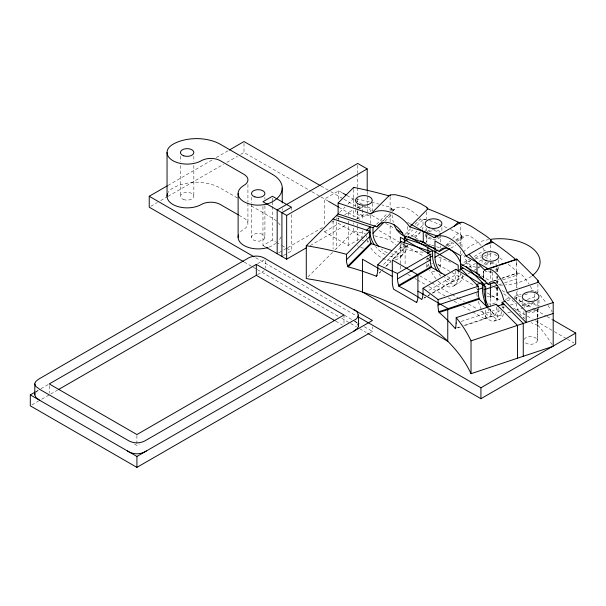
<?xml version="1.0" encoding="UTF-8"?>
<svg xmlns="http://www.w3.org/2000/svg" width="606" height="606" viewBox="0 0 606 606"><rect width="100%" height="100%" fill="white"/><g stroke="black" fill="none" stroke-linecap="round" stroke-linejoin="round"><path stroke-width="0.45" stroke-dasharray="3.03 2.27" d="M370.599 223.584L370.599 213.388M390.112 210.562L390.112 196.579M425.17 232.704L425.177 227.121M440.236 267.185L440.236 256.989M440.236 247.718L440.236 245.869M440.236 242.158L440.236 235.673M460.749 246.044L460.749 223.849M497.049 287.494L497.034 299.659L497.056 287.6M497.049 283.752L497.056 276.268M497.064 271.586L497.064 267.844L497.064 271.571M516.751 287.736L516.751 259.239M497.072 282.964L497.079 276.472M497.087 271.829L497.102 267.193M537.242 339.868L537.287 318.188M537.287 317.62L537.31 307.424M534.886 293.827L534.469 300.023M426.533 219.364C420.155 217.759 424.904 225.924 422.208 229.447M487.292 252.853L486.997 259.118M508.252 264.314A325.513 187.928 0 0 1 516.751 271.321L516.797 273.344L502.147 278.23M502.7 279.866L517.077 275.071C518.933 267.844 527.22 282.366 529.053 284.009M456.879 241.385L462.749 237.999C467.582 230.5 477.331 242.006 481.247 245.604M465.385 325.399L495.413 315.393L495.587 314.908A18.097 7.386 71.6 0 0 496.344 309.757L496.344 306.674M432.707 293.168L454.75 280.078A18.097 10.446 60 0 0 455.818 274.783L455.818 271.018M392.612 211.342C398.953 201.912 412.042 210.077 417.966 216.001M393.597 258.868L399.68 252.528A18.097 12.794 45 0 0 400.99 247.059L400.99 243.976M485.823 262.019L483.883 264.398A8.378 4.833 0 0 1 496.776 264.254M533.447 302.371L530.326 305.341L523.932 307.568M420.867 231.689L416.898 235.242L412.171 237.007M339.686 212.358L345.087 206.957M347.874 204.169L353.73 198.314A325.513 187.928 0 0 1 378.947 204.116M307.962 276.912L332.535 252.338M334.974 249.899L353.73 231.144L353.73 227.045M376.546 224.243L387.181 213.607M390.726 210.07L391.908 208.888L390.112 207.146A325.513 187.928 0 0 0 381.947 204.896M381.272 222.243L389.81 213.698M392.43 211.07L394.408 209.1M383.28 220.675L390.537 213.418M384.818 221.448L391.908 214.357L393.279 222.5M404.687 234.734L410.906 228.507M415.057 224.356L420.246 219.167A40.208 23.21 0 0 0 426.344 219.364M407.58 234.999L412.671 229.909M416.898 225.674L423.246 219.334M383.606 264.443L400.99 247.059M411.489 236.56L416.898 231.151M420.428 227.621L423.246 224.803M395.279 259.936A21.445 15.165 45 0 0 403.891 248.021L407.247 244.672A21.445 15.165 45 0 1 388.673 255.99M379.447 272.768L380.894 271.321M382.341 269.875L383.303 268.912M385.711 266.504L391.006 261.201M392.938 259.277L399.68 252.528M379.151 273.314L380.598 271.867M386.378 266.087L390.711 261.754M401.786 250.937L407.603 245.127M414.716 238.014L419.89 232.848M400.869 256.596L404.217 253.247M445.751 245.574L450.417 240.915M452.75 238.582L458.189 233.136L460.749 234.416A40.208 23.21 0 0 0 462.749 237.999M36.004 392.211L38.602 390.128M168.029 185.421L212.145 159.946M216.228 157.59L228.485 150.515M150.871 206.267L157.409 202.495M160.673 200.609L167.211 196.836M168.029 196.359L223.584 164.287M226.849 162.4L237.469 156.272M240.741 154.379L244.006 152.492L311.166 191.269M342.042 192.685L338.777 190.792L324.558 199.003L324.558 225.265M262.959 206.396L262.959 245.513L272.435 240.037L275.594 241.862M35.209 392.052L40.11 389.219M40.928 388.741L48.783 384.212M257.626 263.633L264.171 259.86M278.805 252.778L282.873 250.429M283.684 249.96L286.941 248.081M287.752 247.612L323.559 226.939M331.694 222.243L334.133 220.834M337.39 218.955L339.012 218.016M344.708 214.729L352.987 209.949M356.942 207.669L360.1 205.843M283.494 255.543L287.441 253.263M288.229 252.808L291.388 250.982L291.388 214.66M324.558 231.833L338.777 223.622L362.471 237.302L348.253 245.513L324.558 231.833L324.558 229.954M31.936 404.884L38.473 401.104M41.746 399.218L49.927 394.491M50.745 394.021L57.441 390.158M257.626 274.579L264.171 270.806M310.249 245.566L346.049 224.894M356.631 218.789L365.577 213.623M446.743 244.998L451.728 242.12M455.72 239.825L461.704 236.37L460.749 234.416M446.251 246.218L452.667 242.514M455.871 240.665L464.688 235.575M448.076 246.468L453.947 243.082M427.897 259.944A21.445 12.378 60 0 1 427.859 258.641L428.745 258.126M450.735 248.172L455.72 245.294M458.712 243.567L461.704 241.839L461.704 236.37M134.456 444.077L136.918 445.493L139.372 444.077M463.923 262.398L469.794 259.004M474.195 256.467L484.467 250.536A40.208 23.21 0 0 0 485.603 250.793M464.241 264.443L470.892 260.603M475.324 258.05L480.308 255.171M429.177 290.16L455.818 274.783M468.643 267.375L475.324 263.519M479.316 261.216L481.308 260.065M485.292 257.762L487.292 256.611M438.115 281.123A21.445 12.378 60 0 0 458.189 276.147L461.446 274.268M424.086 297.781L425.45 296.993M428.169 295.417L429.533 294.63M432.26 293.054L454.75 280.078M423.852 298.281L425.897 297.107M427.934 295.925L429.98 294.743M456.81 280.328L464.923 275.639M468.173 273.768L469.801 272.829M473.862 270.488L477.104 268.61M477.914 268.14L481.164 266.269M369.963 332.83L372.417 331.414L372.417 326.854M453.742 285.964L458.484 283.229M470.915 260.489L465.847 262.178L472.119 268.458M475.377 259.004L481.058 257.111M483.459 256.308L492.61 252.982M493.087 281.139L501.064 278.48M501.95 278.184L517.91 272.859M493.458 281.123L498.48 279.449M495.511 282.26L499.109 281.063M498.48 284.918L502.147 283.699M504.586 282.881L516.797 278.813L517.032 287.645M505.48 299.417L510.267 297.819M514.464 296.417L521.054 294.221M530.636 291.024L532.432 290.425A40.208 23.21 0 0 0 537.545 292.357L537.711 292.41M506.919 300.758L512.381 298.94M514.426 298.258L520.562 296.213M524.66 294.849L528.75 293.478M461.204 321.468L496.344 309.757M502.147 307.818L504.192 307.136M510.335 305.091L515.789 303.273M519.198 302.136L522.614 301M527.387 299.409L534.886 296.91M478.376 301.5A21.445 8.757 71.6 0 0 490.405 320.574A21.445 8.757 71.6 0 0 498.018 311.431L500.556 310.583M456.363 327.982L460.537 326.596M463.878 325.483L495.587 314.908M457.878 327.899L460.378 327.066M498.806 315.946L503.291 314.446M507.775 312.954L510.472 312.052M515.857 310.264L523.039 307.871M494.057 321.059L499.859 319.127M529.318 305.772C520.978 307.886 517.683 297.19 517.304 290.782M479.497 266.837L477.839 267.155M475.793 267.163C469.642 266.549 465.666 260.785 463.885 255.353M537.514 292.35L537.136 292.228M429.298 244.316L430.502 244.718M431.714 245.127L434.123 245.93M436.54 246.733L440.161 247.945M394.362 251.414L399.377 253.088M535.439 291.637L534.886 291.774M407.482 222.258L409.914 223.659M346.943 195.511L354.298 199.76M355.116 200.23L361.653 204.002M418.079 239.317L407.482 233.196L407.482 225.902M481.369 275.851L490.33 281.032M320.991 185.997L329.997 191.201M330.823 191.67L343.102 198.768M343.92 199.238L362.471 209.949M371.766 215.319L381.598 220.993M385.689 223.356L394.703 228.553M496.261 287.191L497.897 288.13M501.988 290.501L506.086 292.865M514.274 297.591L534.75 309.408M535.568 309.886L546.218 316.029M547.036 316.506L551.952 319.339M311.984 191.738L320.173 196.473M320.991 196.942L328.361 201.2M339.012 207.343L361.941 220.584M379.144 230.515L400.437 242.809M401.255 243.279L424.185 256.52M427.465 258.414L431.555 260.777M438.108 264.557L451.212 272.124M452.031 272.594L474.96 285.835M487.247 292.933L501.17 300.97M513.456 308.06L526.561 315.628M527.379 316.097L532.295 318.938M535.568 320.824L553.589 331.232M554.407 331.702L566.693 338.792M567.511 339.269L574.064 343.049M447.342 276.457L454.5 280.586M419.738 275.836L431.108 282.404M431.919 282.873L451.417 294.13M452.227 294.599L457.916 297.879M458.727 298.349L464.416 301.629M468.476 303.977L477.407 309.136M480.656 311.014L490.405 316.643L490.405 298.819M407.687 274.351L411.747 276.7M414.996 278.571L416.625 279.51M417.436 279.98L425.556 284.668M428.806 286.547L445.054 295.925M448.304 297.804L450.743 299.212M453.985 301.084L458.863 303.901M462.923 306.242L471.862 311.401M472.672 311.87L485.671 319.377L485.671 309.06M237.416 197.935L220.311 188.057A33.504 19.347 0 0 0 172.93 188.057A20.104 11.605 0 0 0 168.21 192.367M251.263 205.926L272.435 218.152A33.504 19.347 0 0 1 281.108 226.826M239.105 215.319L244.006 218.152A13.4 7.734 0 0 1 244.006 229.098A20.104 11.605 0 0 0 239.317 233.355M276.389 242.317L281.123 245.051M281.911 245.513L285.865 247.793M286.653 248.248L291.388 250.982M262.959 245.513L265.33 246.877M255.709 257.739L356.442 315.893M344.45 315.264L353.699 320.604M354.518 321.074L359.396 323.892M364.282 326.717L372.417 331.414M244.241 262.057L252.429 266.791M253.247 267.261L256.527 269.155M257.345 269.625L338.428 316.438M341.701 318.332L349.889 323.059M350.707 323.528L356.442 326.839M359.722 328.732L366.274 332.512M335.792 321.21L342.352 324.998M491.64 285.161L492.193 285.532M354.646 321.188L357.237 323.271M488.3 308.28L495.413 315.393M482.702 247.521L484.467 250.536M419.973 218.698L420.246 219.167M530.341 286.1L532.432 290.425M462.037 247.089L461.704 241.839M483.717 271.268L483.732 277.722M516.744 261.754L516.751 265.276M497.072 276.222L497.079 283.676M497.087 287.403L497.102 300.44M483.739 278.381L483.724 270.912L483.717 278.434M441.918 227.462L441.918 231.977M538.984 300.084L538.984 306.469M537.901 284.169L537.901 292.471M537.901 300.674L537.901 306.151M537.901 308.886L537.901 316.408M537.901 319.824L537.901 325.301A325.513 187.928 0 0 1 552.369 344.958M537.302 308.757L537.302 317.196M537.302 318.135L537.302 340.648M523.917 311.492L523.925 317.976M522.251 299.622L522.251 306M516.751 291.834L516.751 300.046M503.821 306.075L503.821 309.499M502.147 306.113L502.147 307.477M498.776 259.845L498.776 265.322M498.018 308.356L498.018 311.431M492.776 272.412L492.776 280.616M490.663 244.892L490.663 250.937M490.663 253.74L490.663 259.898M490.663 261.951L490.663 266.049M490.663 270.155L490.663 280.419M482.043 259.413L482.043 263.974M476.574 287.933L476.574 288.615M460.749 250.831L460.749 254.255M458.189 270.677L458.189 276.147M427.859 257.618L427.859 258.641M426.851 234.386L426.851 242.695M426.851 258.383L426.851 260.224M426.851 263.921L426.851 267.61M426.753 211.812L426.753 218.599M426.753 228.25L426.753 230.984M426.753 235.772L426.753 241.93M405.111 244.885L405.111 265.519M403.891 243.923L403.891 248.021M400.377 244.809L400.377 270.132M391.908 208.888L391.908 211.282M390.112 213.304L390.112 221.508M390.112 225.614L390.112 239.976A40.208 23.21 0 0 0 395.885 244.665M372.273 203.374L372.273 210.668M367.206 191.261L367.206 203.366M367.206 204.298L367.206 211.752M362.471 204.472L362.471 220.417M362.471 230.734L362.471 236.363M357.729 165.302L357.729 172.748M357.729 173.68L357.729 186.724M357.729 187.655L357.729 195.102M357.729 198.829L357.729 202.555M357.729 203.487L357.729 207.207M357.207 211.176L357.214 218.554M357.214 224.091L357.214 225.94M357.214 226.864L357.214 241.627M355.54 203.836L355.54 209.305M353.73 189.428L353.73 206.525M353.73 210.63L353.73 216.781M353.73 222.94L353.73 224.303M348.253 212.683L348.253 215.494M348.253 221.122L348.253 245.513M343.988 314.999L343.988 324.119M338.777 190.792L338.777 200.177M338.777 217.993L338.777 223.622M336.444 217.652L336.444 219.024M336.444 221.758L336.444 248.43M333.088 221.001L333.088 249.043M291.388 207.207L291.388 210.933M282.252 208.547L282.252 210.411M272.435 198.132L272.435 200.919M272.435 201.851L272.435 205.578M272.435 206.51L272.435 240.037M265.799 260.739L265.799 268.034M264.92 197.253L264.92 199.116M264.92 205.639L264.92 237.302A6.704 3.871 0 0 1 254.868 240.65A6.704 3.871 0 0 1 254.868 233.954A6.704 3.871 0 0 1 264.92 237.302M251.52 197.253L251.52 202.843M251.52 203.775L251.52 237.302M247.93 184.512L247.93 202.207M247.93 203.131L247.93 223.622M244.006 143.372L244.006 152.492M193.844 156.219L193.844 161.81M193.844 165.536L193.844 196.268M180.444 156.219L180.444 161.81M180.444 165.536L180.444 196.268M136.918 435.464L136.918 445.493M49.253 385.764L49.253 393.059M524.145 339.428A6.704 3.871 0 0 1 534.492 337.277A6.704 3.871 0 0 1 534.394 343.625A6.704 3.871 0 0 1 524.114 341.367M536.257 309.689A6.704 3.871 0 0 1 529.561 311.423M524.145 306.598A6.704 3.871 0 0 1 530.674 303.735A6.704 3.871 0 0 1 537.113 306.666M477.195 296.493A21.445 8.757 71.6 0 1 476.725 293.039M353.73 231.144A325.513 187.928 0 0 1 365.456 233.666M374.614 235.848A325.513 187.928 0 0 1 390.112 239.976M430.76 253.755A325.513 187.928 0 0 1 432.093 254.293M438.721 257.027A325.513 187.928 0 0 1 450.485 262.262M494.466 287.07A325.513 187.928 0 0 1 498.632 289.971M503.722 293.675A325.513 187.928 0 0 1 516.751 304.151A40.208 23.21 0 0 0 524.735 318.748M429.48 220.417A325.513 187.928 0 0 1 446.743 227.712M450.606 229.485A325.513 187.928 0 0 1 458.189 233.136M494.488 254.255A325.513 187.928 0 0 1 497.647 256.436M499.723 257.914A325.513 187.928 0 0 1 503.791 260.898M540.052 295.031A325.513 187.928 0 0 1 546.097 302.841M547.983 305.477A325.513 187.928 0 0 1 552.369 312.135M393.65 210.305A40.208 23.21 0 0 1 390.112 207.146M363.592 248.051A6.704 3.871 0 0 1 360.555 247.536M358.26 246.271A6.704 3.871 0 0 1 357.646 245.566M362.168 240.446A6.704 3.871 0 0 1 363.532 240.317M367.251 240.832A6.704 3.871 0 0 1 368.721 241.491M359.244 208.57A6.704 3.871 0 0 1 366.963 207.911A6.704 3.871 0 0 1 370.531 211.918M368.069 214.388A6.704 3.871 0 0 1 360.275 214.607A6.704 3.871 0 0 1 357.404 210.418M390.658 260.383A21.445 15.165 45 0 1 370.137 246.847M368.054 242.521A21.445 15.165 45 0 1 367.471 240.703M366.827 237.241A21.445 15.165 45 0 1 366.751 235.643M438.592 237.113A6.704 3.871 0 0 1 436.494 238.037M431.593 238.264A6.704 3.871 0 0 1 426.851 234.78M428.889 231.787A6.704 3.871 0 0 1 439.191 232.477M497.102 267.519A6.704 3.871 0 0 1 494.647 270.39M491.383 271.223A6.704 3.871 0 0 1 486.792 270.655M485.156 264.989A6.704 3.871 0 0 1 495.503 264.883M501.798 311.537A18.097 7.386 71.6 0 1 489.368 308.499M503.412 313.9A21.445 8.757 71.6 0 1 487.732 308.56M436.093 278.965A21.445 12.378 60 0 1 430.374 269.753M429.29 266.898A21.445 12.378 60 0 1 428.222 262.656M460.515 273.185A18.097 10.446 60 0 1 444.478 277.04M462.848 275.086A21.445 12.378 60 0 1 443.319 278.836M440.782 276.177A21.445 12.378 60 0 1 438.411 273.041M385.295 254.573A21.445 15.165 45 0 1 375.538 246.49M404.346 243.703A18.097 12.794 45 0 1 390.256 253.709M387.264 252.725A18.097 12.794 45 0 1 381.477 249.21M537.901 325.301A40.208 23.21 0 0 1 531.174 322.672M517.077 275.071A40.208 23.21 0 0 1 516.751 271.321M491.466 296.402A6.704 3.871 0 0 1 496.943 301.076A6.704 3.871 0 0 1 488.519 303.939M487.057 296.872A6.704 3.871 0 0 1 489.451 296.395M423.177 252.157A40.208 23.21 0 0 1 398.536 246.187M437.896 264.451A6.704 3.871 0 0 1 439.623 269.019M434.972 271.177A6.704 3.871 0 0 1 429.192 270.337M426.844 267.397A6.704 3.871 0 0 1 429.533 264.299M431.654 263.686A6.704 3.871 0 0 1 432.593 263.565M269.003 247.096A20.104 11.605 0 0 0 272.435 245.513A33.504 19.347 0 0 0 275.753 243.279M281.108 236.84A33.504 19.347 0 0 1 278.04 241.218M538.885 308.363A8.378 4.833 0 0 1 527.621 312.12M522.789 305.878A8.378 4.833 0 0 1 529.394 302.818M531.932 302.826A8.378 4.833 0 0 1 538.507 305.985M369.728 214.827A8.378 4.833 0 0 1 359.373 215.418A8.378 4.833 0 0 1 356.01 209.737M357.532 208.214A8.378 4.833 0 0 1 366.168 206.699A8.378 4.833 0 0 1 372.175 210.593M440.653 237.128A8.378 4.833 0 0 1 430.828 239.143A8.378 4.833 0 0 1 425.215 234.067M427.116 231.469A8.378 4.833 0 0 1 440.986 232.34M498.708 266.746A8.378 4.833 0 0 1 495.594 271.193M492.436 272.086A8.378 4.833 0 0 1 485.201 271.185M531.492 276.275A40.208 23.21 0 0 1 505.609 284.903M502.753 285.078A40.208 23.21 0 0 1 498.45 285.123M461.302 255.384A40.208 23.21 0 0 1 462.211 253.816M463.31 252.278A40.208 23.21 0 0 1 488.557 239.65M183.391 199.472A6.704 3.871 0 0 0 193.829 196.541A6.704 3.871 0 0 0 184.216 192.784A6.704 3.871 0 0 0 183.391 199.472"/><path stroke-width="0.91" d="M390.112 195.821L390.112 195.071L390.931 194.821L395.18 194.677L406.141 197.351L420.359 203.502L426.753 207.282L427.851 208.843A325.513 187.928 0 0 1 458.189 222.19L459.749 222.97L461.325 222.167L463.469 222.47L471.453 226.356L485.709 235.726L490.663 239.612L491.534 241.324L492.883 242.226A325.513 187.928 0 0 1 516.009 259.739M460.749 223.099L460.749 222.341M516.751 259.997L516.766 259.103L534.007 276.298L537.901 280.389L538.484 282.214A325.513 187.928 0 0 1 553.195 302.538L553.195 346.306L471.029 373.697A232.931 134.487 0 0 0 306.288 278.586L306.288 245.756L338.602 213.441M39.776 400.354L36.004 397.559L34.754 394.885L34.83 383.272L36.004 381.265L38.602 379.182L246.847 258.913C252.52 255.141 260.133 255.141 265.799 258.913L372.417 320.468L136.918 456.439L30.3 394.885L30.3 405.823L136.918 467.377L369.145 333.3M34.754 394.885L35.065 393.552M353.465 309.53C359.653 311.295 359.653 318.695 353.465 320.468L146.394 440.024C140.721 443.797 133.108 443.797 127.442 440.024L39.776 389.408L36.004 386.613L34.754 383.939M358.494 314.999L358.411 326.604L357.237 328.611L353.465 331.414M455.53 328.263L455.371 328.74A232.931 134.487 0 0 0 439.145 312.507L438.949 311.681L479.005 298.326A18.097 7.386 71.6 0 1 478.248 291.66L478.248 286.191L461.075 269.011M346.405 259.777A18.051 13.309 39.5 0 0 347.746 266.095L348.147 266.829A232.931 134.487 0 0 1 376.265 276.2L376.553 275.662M425.677 243.112L403.649 235.772A16.756 11.847 45 0 0 390.347 223.129A16.756 11.847 45 0 0 377.053 226.902L338.118 213.926L338.118 202.98L353.73 187.375A325.513 187.928 0 0 1 388.923 195.867L390.112 195.071M338.118 202.98L370.88 213.903L388.923 195.867M369.652 231.136L369.652 236.613L346.465 259.792L346.465 254.323L369.652 231.136L333.088 218.955M378.795 246.657A18.097 12.794 45 0 1 373.001 233.257L373.001 227.788L375.364 225.424M369.266 233.128L370.099 232.295L370.099 226.818L366.751 230.174L366.751 230.856M377.053 226.902L381.204 222.75M373.001 233.257L383.636 222.629M347.829 266.087L370.963 242.953A18.097 12.794 45 0 1 369.652 236.613M348.147 266.829L371.266 243.71L391.279 250.384M370.88 213.903A30.156 21.324 45 0 1 409.815 226.879L427.851 208.843M377.803 270.238L377.803 264.769L400.99 241.582L430.745 251.505M404.346 242.68L404.346 238.234L406.459 236.113M376.265 276.2L377.227 275.238M454.22 226.167L458.189 222.19M516.1 259.671L516.751 259.239M243.423 261.587L149.235 207.207L149.235 196.268L167.211 185.891M229.303 150.046L244.006 141.554L320.173 185.527M281.911 256.452L281.911 212.683L291.388 207.207L272.435 196.268L262.959 201.737L286.653 215.418L367.206 168.907L367.206 190.329M30.3 394.885L35.209 392.052M256.323 264.39L49.253 383.939L136.918 434.547L343.988 314.999L256.323 264.39L256.323 275.329L58.259 389.681M266.117 247.331L286.653 259.186L306.181 247.915M410.724 224.129L434.237 237.703L459.749 222.97M427.859 253.172L432.601 250.437L432.601 255.906A21.445 12.378 60 0 0 437.221 271.17M377.803 264.769L397.438 273.465L430.23 254.535L430.23 260.012A18.097 10.446 60 0 0 431.298 266.534L431.548 267.337L445.183 275.207M434.964 251.801L437.964 250.073M420.526 240.726L439.274 251.551L445.145 248.165M429.934 257.444L432.601 255.906M430.23 260.012L397.438 278.942L397.438 273.465M441.198 273.556A18.097 10.446 60 0 1 434.964 257.27L449.735 248.748M431.298 266.534L398.589 285.418L398.854 286.206A232.931 134.487 0 0 1 421.806 299.462L422.041 298.963A18.051 9.56 63.8 0 0 422.912 293.637M398.854 286.206L431.548 267.337M434.237 237.703A30.156 17.407 60 0 1 466.022 256.05L491.534 241.324M423.026 293.713L423.026 288.244L455.818 269.314L485.671 286.547L485.671 305.303M463.552 264.845L460.552 266.572L485.898 281.207M458.189 270.677L462.923 267.943L462.923 268.625M358.078 316.84L480.929 387.772L575.7 333.058L575.7 343.996L480.929 398.71L367.91 333.459M146.394 450.962C140.721 454.735 133.108 454.735 127.442 450.962M501.518 264.224L516.744 259.103M486.004 244.521L492.883 242.226M485.86 269.443L502.745 263.815M468.968 254.353L484.762 270.155L486.338 269.632M487.012 269.405L488.141 269.026M490.974 268.087L495.322 266.632M496.193 266.345L497.496 265.913M499.67 265.186L502.715 264.171M503.147 264.027L508.366 262.284M509.237 261.997L510.078 261.716M510.926 261.436L511.775 261.148M512.623 260.868L513.471 260.588M514.32 260.3L515.585 259.883M423.026 288.244L438.093 299.576L478.248 286.191M466.135 266.337L484.058 284.259L487.724 283.032M475.604 271.942L488.322 284.661L494.913 282.464M477.664 289.623L482.376 288.055L482.376 282.578L476.574 284.517L476.574 285.199M478.248 291.66L438.093 305.045L438.093 299.576M488.459 306.818A18.097 7.386 71.6 0 1 484.058 289.729L497.261 285.328M439.145 312.507L479.179 299.159L487.413 307.393M484.762 270.155A30.156 12.309 71.6 0 1 507.237 292.63L538.484 282.214M456.189 323.142L456.189 317.673L496.344 304.28L517.456 325.392L517.456 358.222M502.147 305.083L502.147 302.349L505.555 301.212M507.237 292.63L526.159 311.545L553.195 302.538M471.029 373.697L471.029 340.867L553.195 313.476M406.217 236.741C400.369 235.158 396.218 230.022 394.044 224.599M409.815 226.879L437.176 236.007M336.444 215.6L373.001 227.788M404.346 238.234L435.381 248.581M367.206 168.907L357.729 163.438L277.177 209.941L277.177 253.717M466.022 256.05L487.913 268.693M342.86 193.155L346.132 195.041M479.732 274.912L460.984 264.087A16.756 9.673 60 0 0 450.129 249.611A16.756 9.673 60 0 0 439.274 251.551M396.339 229.5L402.892 233.287M408.338 236.431L458.189 265.208L458.189 271.359M552.77 319.816L575.7 333.058M430.23 254.535L400.377 237.302L400.377 242.93M328.641 201.359L338.451 207.017M392.317 276.427L362.471 259.186L362.471 292.016L447.758 341.261L447.758 308.431L417.905 291.198M238.287 214.85L220.311 204.472A13.4 7.734 0 0 0 201.359 204.472A20.104 11.605 0 0 1 177.247 206.373A20.104 11.605 0 0 1 167.635 193.465M149.235 196.268L254.065 256.792M256.323 275.329L334.974 320.741M502.147 302.349L523.258 323.46L523.258 356.29M357.782 323.945L358.494 325.937M370.963 242.953L371.266 243.71M479.005 298.326L479.179 299.159M537.901 280.389L537.901 281.904M526.159 311.545L526.159 322.49L503.677 300.015A16.756 6.84 71.6 0 0 496.003 284.131A16.756 6.84 71.6 0 0 488.322 284.661M503.821 304.712L503.821 304.023L498.018 305.962L498.018 306.644M496.344 304.28L496.344 304.969M490.663 239.612L490.663 241.12M490.405 283.813L490.405 297.879M484.058 284.259L484.058 289.729M480.929 387.772L480.929 398.71M476.998 262.39L476.998 273.336M460.552 270.223L460.552 255.634L434.964 240.862L434.964 257.27M455.818 269.314L455.818 269.996M427.859 247.695L427.859 253.853M426.753 207.282L426.753 208.032M423.261 231.363L423.261 242.309M407.247 240.226L407.247 239.203L403.891 242.551L403.891 243.233M405.111 236.446L405.111 238.317M400.99 241.582L400.99 242.271M353.73 187.375L353.73 188.057M286.653 215.418L286.653 259.186M282.252 188.057L282.252 202.957M238.12 193.534L238.12 237.302M167.044 152.492L167.044 196.268M136.918 456.439L136.918 467.377M306.288 245.756A232.931 134.487 0 0 1 346.465 254.323M456.189 317.673A232.931 134.487 0 0 1 471.029 340.867M374.258 244.71A21.445 15.165 45 0 1 370.099 232.295M440.017 233.568A6.704 3.871 0 0 1 440.161 233.954M487.307 307.712A21.445 8.757 71.6 0 1 482.376 288.055M456.053 322.983A18.051 6.333 74.6 0 1 455.454 328.119M438.812 311.651A18.051 8.363 68.3 0 1 437.971 304.939M398.71 285.426A18.051 11.029 56.6 0 1 397.536 278.987M377.72 270.208A18.051 12.143 50 0 1 376.523 275.632M267.973 247.453A20.104 11.605 0 0 1 246.339 246.665A20.104 11.605 0 0 1 238.522 234.984M491.337 239.241A40.208 23.21 0 0 1 533.447 249.142A40.208 23.21 0 0 1 532.636 275.389M416.837 301.962L416.595 302.477L393.635 289.221L393.385 288.418A18.097 10.446 60 0 1 392.317 281.896L392.317 260.012L417.905 274.783L417.905 296.667A18.097 10.446 60 0 1 416.837 301.962M272.435 174.376L220.311 144.289A33.504 19.347 0 0 0 172.93 144.289A20.104 11.605 0 0 0 172.93 160.704A20.104 11.605 0 0 0 201.359 160.704A13.4 7.734 0 0 1 220.311 160.704L244.006 174.376A13.4 7.734 0 0 1 244.006 185.322A20.104 11.605 0 0 0 244.006 201.737A20.104 11.605 0 0 0 272.435 201.737A33.504 19.347 0 0 0 272.435 174.376M254.868 196.882A6.704 3.871 0 0 0 264.92 193.534A6.704 3.871 0 0 0 254.868 190.178A6.704 3.871 0 0 0 254.868 196.882M183.792 155.848A6.704 3.871 0 0 0 193.844 152.492A6.704 3.871 0 0 0 183.792 149.144A6.704 3.871 0 0 0 183.792 155.848M526.031 300.705A8.378 4.833 0 0 0 538.976 296.925A8.378 4.833 0 0 0 526.834 292.342A8.378 4.833 0 0 0 526.031 300.705M359.381 204.48A8.378 4.833 0 0 0 372.273 200.631A8.378 4.833 0 0 0 360.055 196.117A8.378 4.833 0 0 0 359.381 204.48M429.025 227.697A8.378 4.833 0 0 0 441.91 223.849A8.378 4.833 0 0 0 429.699 219.327A8.378 4.833 0 0 0 429.025 227.697M486.217 260.641A8.378 4.833 0 0 0 498.783 256.452A8.378 4.833 0 0 0 486.217 252.263A8.378 4.833 0 0 0 486.217 260.641"/></g></svg>
